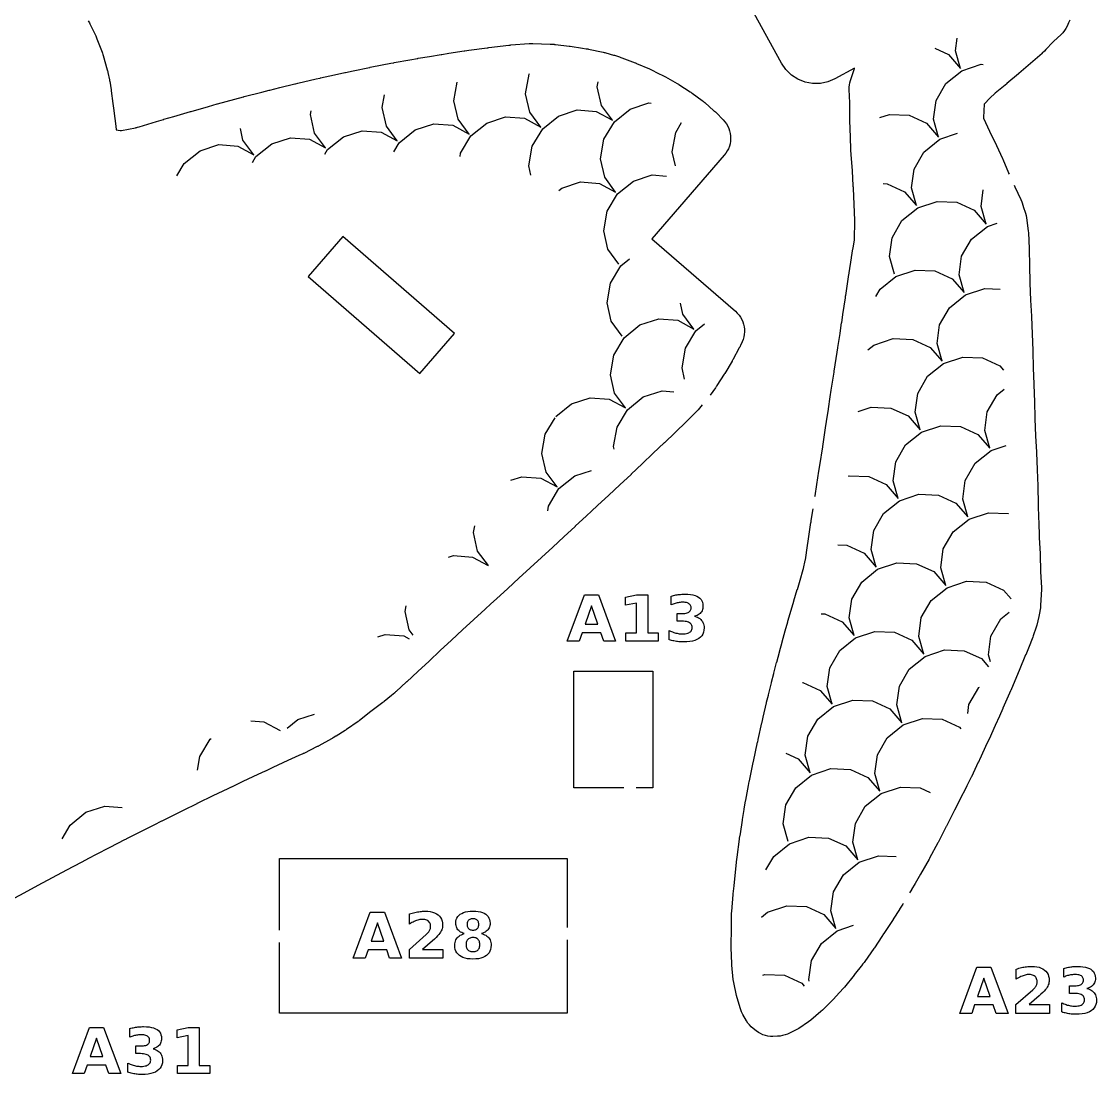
# Model space of a CAD drawing. Header units: millimetres. Extents: x 3 to 297, y 5 to 295.
# Drawn here: x 235.8 to 292.4, y 127.3 to 182.8 of the extents above; entities that cross this region are included whole.
import ezdxf

# ---------------------------------------------------------------- set-up
doc = ezdxf.new("R2010")
doc.units = ezdxf.units.MM
for name, color, linetype in [('CUT', 1, 'CONTINUOUS'), ('ENGRAVE', 5, 'CONTINUOUS'), ('SCORE', 7, 'CONTINUOUS')]:
    doc.layers.add(name, color=color, linetype=linetype)

msp = doc.modelspace()

# ---------------------------------------------------------------- linework, layer by layer
at = {"layer": 'CUT', "color": 1}
for points in [[(277.6193, 157.7717), (277.6261, 157.8153), (277.7174, 158.3996), (277.718, 158.403), (277.8302, 159.1092), (277.8771, 159.4032), (278.0305, 160.3925), (278.0325, 160.4063), (278.1764, 161.3863), (278.1769, 161.3894), (278.2259, 161.718), (278.3253, 162.3801), (278.3258, 162.383), (278.4232, 163.0223), (278.4235, 163.024), (278.4775, 163.3756), (278.4779, 163.3785), (278.6248, 164.3203), (278.6251, 164.3225), (278.6334, 164.3749), (278.7907, 165.3684), (278.792, 165.3766), (278.8258, 165.6105), (278.8281, 165.6257), (278.9437, 166.3645), (278.9447, 166.3716), (279.0242, 166.9217), (279.0246, 166.9243), (279.0881, 167.3576), (279.0884, 167.3596), (279.2179, 168.2341), (279.2184, 168.2374), (279.235, 168.3477), (279.2362, 168.3557), (279.3914, 169.3459), (279.3924, 169.3523), (279.4177, 169.5259), (279.4206, 169.5445), (279.5486, 170.3428), (279.55, 170.3519), (279.6185, 170.8239), (279.6217, 170.8449), (279.6944, 171.2954), (279.7021, 171.3817), (279.7176, 172.2274), (279.7166, 172.275), (279.7153, 172.297), (279.7138, 172.3265), (279.6831, 173.1475), (279.6439, 174.0172), (279.6421, 174.0443), (279.6372, 174.0991), (279.634, 174.1431), (279.5908, 174.9082), (279.5901, 174.9197), (279.5254, 175.7806), (279.5241, 175.7989), (279.5121, 175.9942), (279.5101, 176.039), (279.4921, 176.6909), (279.4619, 177.5769), (279.4615, 177.5858), (279.4533, 177.7555), (279.4518, 177.8302), (279.4565, 178.4771), (279.4559, 178.5075), (279.4265, 179.2027), (279.4267, 179.322), (279.4375, 179.4426), (279.4589, 179.5617), (279.4903, 179.6768), (279.6934, 180.3115), (279.6977, 180.323), (278.6732, 179.7623), (278.3023, 179.6043), (277.9041, 179.521), (277.4973, 179.517), (277.0975, 179.5924), (276.7201, 179.7443), (276.3796, 179.967), (276.0891, 180.2518), (275.8618, 180.5848), (273.4576, 184.9773)], [(239.348, 182.8151), (239.3771, 182.7641), (239.4051, 182.7124), (239.4319, 182.6602), (239.7416, 182.0228), (239.7646, 181.973), (239.7865, 181.9227), (239.8074, 181.872), (240.0786, 181.1735), (240.1007, 181.1121), (240.1213, 181.0501), (240.1405, 180.9876), (240.3497, 180.2393), (240.3615, 180.1937), (240.3726, 180.1479), (240.3829, 180.102), (240.4606, 179.7225), (240.4662, 179.6938), (240.4714, 179.6651), (240.4764, 179.6363), (240.5493, 179.1794), (240.5519, 179.163), (240.5543, 179.1467), (240.5566, 179.1302), (240.6461, 178.4643), (240.6466, 178.4605), (240.6932, 178.1061), (240.6942, 178.0988), (240.6951, 178.0916), (240.696, 178.0843), (240.7933, 177.2763), (240.817, 177.08), (241.0202, 177.0511), (241.0393, 177.0489), (241.0613, 177.0482), (241.0832, 177.0499), (241.1022, 177.0529), (241.8371, 177.1894), (241.8707, 177.1966), (241.9039, 177.2047), (241.937, 177.2138), (242.0302, 177.2422), (242.0334, 177.2431), (242.9372, 177.5161), (243.309, 177.6288), (243.3164, 177.631), (243.3237, 177.6331), (243.331, 177.6353), (243.85, 177.7861), (244.7277, 178.0435), (244.7352, 178.0456), (244.7426, 178.0477), (244.7495, 178.0497), (244.7644, 178.0539), (245.6802, 178.3143), (246.1336, 178.443), (246.1413, 178.4452), (246.1491, 178.4474), (246.1569, 178.4495), (246.6074, 178.5716), (247.5205, 178.8204), (247.5303, 178.823), (247.5402, 178.8256), (247.55, 178.8282), (248.4807, 179.0667), (248.8822, 179.1704), (248.8912, 179.1727), (248.9002, 179.175), (248.9092, 179.1772), (249.4293, 179.3039), (250.2268, 179.4998), (250.2364, 179.5021), (250.2459, 179.5044), (250.2555, 179.5067), (250.3825, 179.5359), (251.3498, 179.7597), (251.5516, 179.8073), (251.5623, 179.8097), (251.5729, 179.8122), (251.5836, 179.8145), (252.3232, 179.9761), (252.861, 180.0961), (252.8722, 180.0985), (252.8834, 180.1009), (252.8946, 180.1033), (253.3024, 180.187), (254.1539, 180.366), (254.1657, 180.3684), (254.1775, 180.3708), (254.1892, 180.3731), (254.287, 180.3918), (255.2813, 180.5862), (255.4307, 180.6158), (255.4421, 180.618), (255.4535, 180.6202), (255.4649, 180.6223), (256.2912, 180.7711), (256.6871, 180.8436), (256.6992, 180.8458), (256.7112, 180.8479), (256.7232, 180.8499), (257.3128, 180.9468), (257.925, 181.0501), (257.9377, 181.0522), (257.9505, 181.0542), (257.9631, 181.0561), (258.344, 181.1129), (259.1451, 181.236), (259.1585, 181.238), (259.1719, 181.2399), (259.1853, 181.2418), (259.3871, 181.2686), (260.3471, 181.4012), (260.3612, 181.4031), (260.3753, 181.4048), (260.3891, 181.4065), (260.4423, 181.4127), (261.5045, 181.5412), (261.5382, 181.5449), (261.5691, 181.5478), (261.6003, 181.5504), (262.5661, 181.6197), (262.6318, 181.6228), (262.6975, 181.6243), (262.7633, 181.6241), (263.6692, 181.5999), (263.7077, 181.5983), (263.7462, 181.5961), (263.7846, 181.5934), (263.8826, 181.5852), (263.9078, 181.5828), (263.933, 181.5802), (263.9582, 181.5773), (264.6667, 181.4902), (264.6861, 181.4877), (264.7054, 181.485), (264.7246, 181.4822), (265.3805, 181.3822), (265.5727, 181.3539), (265.6142, 181.3471), (265.6555, 181.3397), (265.6967, 181.3317), (266.4674, 181.1684), (266.5119, 181.1582), (266.5563, 181.1472), (266.6004, 181.1354), (267.0022, 181.0212), (267.0193, 181.0162), (267.0364, 181.011), (267.0535, 181.0058), (267.3253, 180.9206), (267.3638, 180.9079), (267.4021, 180.8946), (267.4402, 180.8807), (268.1436, 180.6124), (268.1695, 180.6022), (268.1954, 180.5917), (268.2211, 180.581), (268.904, 180.2874), (268.9394, 180.2715), (268.9745, 180.2552), (269.0094, 180.2383), (269.3446, 180.0705), (269.6491, 179.9194), (269.683, 179.902), (269.7167, 179.884), (269.7501, 179.8656), (270.3671, 179.5141), (270.3973, 179.4964), (270.4272, 179.4783), (270.4568, 179.4598), (271.0428, 179.0842), (271.0785, 179.0605), (271.1138, 179.0362), (271.1487, 179.0114), (271.6809, 178.62), (271.7249, 178.5862), (271.7681, 178.5516), (271.8106, 178.516), (272.2992, 178.09), (272.336, 178.0567), (272.3722, 178.0227), (272.4077, 177.9881), (272.7815, 177.6099), (272.8715, 177.5093), (272.9521, 177.3987), (273.0214, 177.2806), (273.0786, 177.1562), (273.1231, 177.0267), (273.1546, 176.8935), (273.1726, 176.7578), (273.1771, 176.621), (273.1679, 176.4844), (273.1452, 176.3494), (273.1091, 176.2173), (273.0602, 176.0894), (272.9987, 175.9671), (272.9254, 175.8515), (272.8421, 175.7452), (269.0268, 171.3464), (273.4332, 167.5245), (273.5298, 167.432), (273.618, 167.329), (273.6956, 167.2178), (273.762, 167.0996), (273.8163, 166.9753), (273.8582, 166.8463), (273.8871, 166.7139), (273.9028, 166.5792), (273.9053, 166.4436), (273.8943, 166.3084), (273.8701, 166.175), (273.8328, 166.0446), (273.7836, 165.9203), (273.6951, 165.7252), (273.6746, 165.6822), (273.6533, 165.6395), (273.6313, 165.5971), (273.2938, 164.9756), (273.2793, 164.9496), (273.2645, 164.9237), (273.2494, 164.898), (272.8645, 164.2591), (272.8562, 164.2454), (272.8478, 164.2318), (272.8393, 164.2183), (272.4546, 163.6128), (272.4285, 163.5732), (272.4017, 163.5342), (272.3742, 163.4956), (272.0914, 163.1132)], [(291.0324, 182.8576), (290.9775, 182.7144), (290.8999, 182.542), (290.8375, 182.42), (290.762, 182.3034), (290.6752, 182.1949), (290.5792, 182.0972), (290.1868, 181.736), (290.1534, 181.7029), (289.7838, 181.3061), (289.707, 181.2301), (289.5916, 181.1246), (289.5749, 181.1097), (288.9742, 180.5793), (288.961, 180.5677), (288.3533, 180.0452), (288.3401, 180.034), (287.7254, 179.5191), (287.7162, 179.5115), (287.1117, 179.0143), (287.0772, 178.9836), (286.8644, 178.7799), (286.85, 178.7656), (286.5324, 178.4408), (286.5277, 178.4355), (286.527, 178.4285), (286.4927, 177.7305), (286.4927, 177.7162), (286.4979, 177.703), (286.8083, 177.0122), (286.818, 176.9917), (287.1575, 176.3053), (287.1776, 176.2628), (287.4917, 175.5676), (287.5063, 175.534), (287.8052, 174.8208), (287.8152, 174.7984), (287.8373, 174.7511)], [(288.1123, 174.1622), (288.1473, 174.0872), (288.1499, 174.0816), (288.4572, 173.4154), (288.5086, 173.2871), (288.5826, 173.0701), (288.5903, 173.0468), (288.7055, 172.6878), (288.7383, 172.5667), (288.7597, 172.4431), (288.8462, 171.7582), (288.8553, 171.6515), (288.8927, 170.8282), (288.8938, 170.7942), (288.9113, 169.9129), (288.9116, 169.9043), (288.9398, 169.0744), (288.9403, 169.0563), (288.9411, 169.0191), (288.9414, 169.0072), (288.977, 168.117), (289.0172, 167.2651), (289.0177, 167.2526), (289.0184, 167.2342), (289.0186, 167.2297), (289.0492, 166.3418), (289.0496, 166.3328), (289.0922, 165.4647), (289.0934, 165.4329), (289.1157, 164.5528), (289.1159, 164.5449), (289.1484, 163.6939), (289.1489, 163.678), (289.1496, 163.6535), (289.1755, 162.7543), (289.2034, 161.9243), (289.2037, 161.9139), (289.205, 161.8656), (289.2052, 161.8581), (289.239, 160.9739), (289.2394, 160.9652), (289.2841, 160.1142), (289.2848, 160.0982), (289.2852, 160.0888), (289.2857, 160.0755), (289.3127, 159.1886), (289.3129, 159.1816), (289.3487, 158.3287), (289.3492, 158.3141), (289.3497, 158.2981), (289.35, 158.2874), (289.3705, 157.3952), (289.3707, 157.3891), (289.3976, 156.572), (289.398, 156.5585), (289.3993, 156.5011), (289.3996, 156.4914), (289.4343, 155.6006), (289.471, 154.7705), (289.4713, 154.7614), (289.4731, 154.7149), (289.4732, 154.7111), (289.5039, 153.8215), (289.5042, 153.8149), (289.5415, 152.9905), (289.5414, 152.8685), (289.5041, 152.0569), (289.4887, 151.9075), (289.4318, 151.5512), (289.4116, 151.4498), (289.304, 151.0019), (289.2702, 150.8849), (289.1178, 150.4353), (289.0905, 150.3619), (288.8576, 149.788), (288.7172, 149.4424), (288.7146, 149.4361), (288.3747, 148.6115), (288.3263, 148.4943), (288.3214, 148.4824), (287.932, 147.5638), (287.9183, 147.5325), (287.8689, 147.4236), (287.8659, 147.4171), (287.5206, 146.6328), (287.5145, 146.6192), (287.3298, 146.212), (287.1067, 145.7143), (287.1046, 145.7096), (286.7848, 145.0033), (286.694, 144.8032), (286.691, 144.7967), (286.282, 143.9082), (286.2685, 143.8797), (286.2221, 143.7848), (286.219, 143.7784), (285.8563, 143.0148), (285.8445, 142.9904), (285.6208, 142.5432), (285.6177, 142.537), (285.4237, 142.1378), (285.4117, 142.1138), (284.9885, 141.2857), (284.9794, 141.2675), (284.9734, 141.2556), (284.5381, 140.4082), (284.5329, 140.3981), (284.3303, 140.0118), (284.3272, 140.0058), (284.0985, 139.5579), (284.0862, 139.5343), (283.6551, 138.7298), (283.6498, 138.7199), (283.6274, 138.6792), (283.1729, 137.8875), (282.8906, 137.3965), (282.8891, 137.394), (282.7093, 137.0828), (282.7008, 137.0684), (282.6043, 136.9061)], [(271.6831, 162.6078), (271.4589, 162.346), (271.4272, 162.3103), (271.3949, 162.2752), (271.362, 162.2407), (270.8617, 161.7344), (270.8514, 161.7242), (270.8411, 161.7139), (270.8306, 161.7037), (270.2688, 161.1595), (270.2611, 161.1521), (269.6868, 160.6047), (269.6839, 160.6019), (269.1032, 160.0517), (269.1021, 160.0507), (268.5163, 159.4969), (267.9365, 158.9457), (267.9309, 158.9404), (267.3502, 158.3947), (267.3462, 158.3909), (266.7615, 157.8459), (266.7583, 157.843), (266.1706, 157.2987), (265.851, 157.0025), (265.5778, 156.7498), (264.9912, 156.2043), (264.9884, 156.2017), (264.4, 155.6577), (264.3968, 155.6547), (263.8069, 155.1129), (263.8054, 155.1115), (263.2113, 154.5675), (262.6199, 154.024), (262.0232, 153.4752), (261.4381, 152.932), (261.4359, 152.9299), (260.8469, 152.3855), (260.8442, 152.383), (260.554, 152.1163), (260.5524, 152.1149), (260.2529, 151.8404), (259.6592, 151.2972), (259.0601, 150.7488), (258.4722, 150.2047), (257.886, 149.6591), (257.8849, 149.6581), (257.2963, 149.1114), (256.7065, 148.5638), (256.117, 148.0162), (256.111, 148.0107), (255.5566, 147.502), (255.5334, 147.4812), (255.51, 147.4608), (255.4863, 147.4405), (255.3136, 147.2963), (255.3089, 147.2923), (254.928, 146.9773), (254.9061, 146.9595), (254.884, 146.942), (254.8617, 146.9247), (254.2366, 146.4506), (253.6317, 145.9858), (253.6065, 145.967), (253.5811, 145.9484), (253.5555, 145.9301), (252.952, 145.5101), (252.9264, 145.4928), (252.9008, 145.4758), (252.8747, 145.4589), (252.3971, 145.1583), (252.3862, 145.1515), (252.2405, 145.0618), (252.2141, 145.0459), (252.1876, 145.0304), (252.1609, 145.0152), (251.4943, 144.6457), (251.4668, 144.6309), (251.4391, 144.6164), (251.4112, 144.6022), (250.6986, 144.2496), (250.6816, 144.2414), (250.6647, 144.2333), (250.6475, 144.2253), (250.4426, 144.131), (250.4353, 144.1277), (249.8626, 143.8684), (249.0661, 143.5007), (248.6795, 143.3188), (248.672, 143.3153), (248.2741, 143.1311), (247.4815, 142.7585), (246.8888, 142.4748), (246.8813, 142.4713), (246.6939, 142.383), (245.9097, 142.0074), (245.1236, 141.6259), (245.0715, 141.6001), (245.0675, 141.5981), (244.3503, 141.246), (243.5661, 140.858), (243.2152, 140.6805), (243.2089, 140.6773), (242.7993, 140.4728), (242.0211, 140.0807), (241.3256, 139.7225), (241.3177, 139.7184), (241.2606, 139.6895), (240.4888, 139.2946), (239.73, 138.899), (239.4034, 138.7269), (239.3954, 138.7228), (238.9658, 138.5001), (238.2042, 138.0992), (237.4468, 137.6926), (237.4418, 137.6899), (236.693, 137.2922), (235.948, 136.8885), (235.461, 136.623)], [(282.272, 136.3474), (282.2435, 136.2996), (282.2137, 136.2517), (282.0723, 136.0353), (282.069, 136.0301), (281.7407, 135.5165), (281.7302, 135.5004), (281.2401, 134.7572), (281.2334, 134.7472), (281.1393, 134.6072), (280.748, 134.0136), (280.7257, 133.9809), (280.2408, 133.2906), (280.2037, 133.2403), (280.1297, 133.1447), (280.1253, 133.1391), (279.6909, 132.5846), (279.6784, 132.5689), (279.1665, 131.9353), (279.1097, 131.8695), (278.7367, 131.4646), (278.5872, 131.3002), (278.5424, 131.2533), (278.0093, 130.7212), (277.9323, 130.6501), (277.4028, 130.1986), (277.2818, 130.1068), (276.7666, 129.76), (276.6671, 129.699), (276.5627, 129.6469), (276.1654, 129.4693), (276.0413, 129.421), (275.9113, 129.3846), (275.7784, 129.3611), (275.6457, 129.3509), (275.4078, 129.3444), (275.274, 129.3473), (275.1394, 129.3636), (275.007, 129.3931), (274.8782, 129.4354), (274.7542, 129.4903), (274.6362, 129.5571), (274.5268, 129.6341), (274.3573, 129.7666), (274.259, 129.8512), (274.168, 129.9462), (274.0865, 130.0494), (274.0162, 130.1584), (273.8149, 130.5058), (273.7444, 130.6457), (273.6905, 130.7927), (273.5129, 131.3792), (273.4837, 131.4939), (273.3413, 132.1772), (273.3178, 132.339), (273.3171, 132.3481), (273.2479, 133.0999), (273.2431, 133.1748), (273.2134, 134.0089), (273.2126, 134.062), (273.2132, 134.2071), (273.2146, 134.9411), (273.2148, 134.9598), (273.2288, 135.8343), (273.2331, 135.922), (273.3058, 136.811), (273.3099, 136.8523), (273.3579, 137.2771), (273.3588, 137.2856), (273.4089, 137.7911), (273.4108, 137.8094), (273.5088, 138.6761), (273.5179, 138.7596), (273.5212, 138.7867), (273.6445, 139.7344), (273.6512, 139.7797), (273.6888, 140.0079), (273.6905, 140.0184), (273.7956, 140.7322), (273.8023, 140.7735), (273.8962, 141.2966), (273.898, 141.307), (273.9679, 141.7401), (273.9751, 141.7803), (274.1235, 142.5489), (274.1254, 142.5591), (274.1604, 142.759), (274.1679, 142.798), (274.3682, 143.7693), (274.3702, 143.7794), (274.3718, 143.7883), (274.3795, 143.8258), (274.6002, 144.8363), (274.6039, 144.8526), (274.6291, 144.9615), (274.6312, 144.9709), (274.8229, 145.8621), (274.831, 145.8972), (274.8921, 146.1485), (274.8943, 146.1577), (275.0645, 146.9076), (275.0728, 146.9417), (275.1674, 147.313), (275.1696, 147.322), (275.3224, 147.9619), (275.3307, 147.995), (275.4537, 148.4574), (275.456, 148.4662), (275.5957, 149.0247), (275.6041, 149.0567), (275.7499, 149.5837), (275.7522, 149.5922), (275.8838, 150.0956), (275.8922, 150.1265), (276.0551, 150.6937), (276.0574, 150.7018), (276.1859, 151.1741), (276.1944, 151.2039), (276.3683, 151.7889), (276.3706, 151.7966), (276.5019, 152.2606), (276.51, 152.2882), (276.6887, 152.8714), (276.6908, 152.8784), (276.8335, 153.3646), (276.8343, 153.3674), (277.002, 153.9344), (277.0128, 153.9761), (277.107, 154.4027), (277.1147, 154.4444), (277.2276, 155.2018), (277.2297, 155.2152), (277.2612, 155.4125), (277.2621, 155.4186), (277.4093, 156.4059), (277.4101, 156.4107), (277.4259, 156.5144), (277.52, 157.1293)], [(267.55, 142.425), (264.925, 142.425), (264.925, 148.575), (269.075, 148.575), (269.075, 142.425), (268.2, 142.425)], [(249.425, 134.9373), (249.425, 138.7123), (264.575, 138.7123), (264.575, 135.0873)], [(264.575, 134.4373), (264.575, 130.5623), (249.425, 130.5623), (249.425, 134.2873)]]:
    msp.add_lwpolyline(points, dxfattribs=at)
msp.add_lwpolyline([(258.6346, 166.3549), (252.7498, 171.4591), (250.9217, 169.3515), (256.8065, 164.2473), (258.6346, 166.3549)], close=True, dxfattribs=at)
at = {"layer": 'ENGRAVE', "color": 5}
for points in [[(264.5748, 150.1596), (265.4749, 152.5896), (266.2219, 152.5896), (267.122, 150.1596), (266.4921, 150.1596), (266.3391, 150.6023), (265.3593, 150.6023), (265.2047, 150.1596), (264.5748, 150.1596)], [(268.2156, 152.1632), (267.6476, 152.046), (267.6476, 152.4724), (268.2124, 152.5896), (268.8081, 152.5896), (268.8081, 150.5925), (269.3615, 150.5925), (269.3615, 150.1596), (267.6622, 150.1596), (267.6622, 150.5925), (268.2156, 150.5925), (268.2156, 152.1632)], [(271.3557, 151.4461), (271.4277, 151.4171), (271.4933, 151.383), (271.5523, 151.3436), (271.6047, 151.299), (271.6505, 151.2493), (271.6896, 151.1946), (271.7215, 151.1351), (271.7464, 151.0709), (271.7641, 151.0019), (271.7748, 150.9282), (271.7783, 150.8497), (271.7706, 150.7341), (271.7476, 150.6281), (271.7091, 150.5317), (271.6553, 150.445), (271.5862, 150.3679), (271.5016, 150.3004), (271.4023, 150.243), (271.2889, 150.196), (271.1615, 150.1594), (271.0198, 150.1333), (270.8641, 150.1176), (270.6943, 150.1124), (270.6319, 150.1132), (270.5695, 150.1158), (270.507, 150.1199), (270.4444, 150.1258), (270.3818, 150.1333), (270.3192, 150.1425), (270.2566, 150.1534), (270.1943, 150.1659), (270.1322, 150.1802), (270.0703, 150.196), (270.0087, 150.2136), (269.9473, 150.2328), (269.9473, 150.7162), (270.0058, 150.6881), (270.0642, 150.6624), (270.1224, 150.6391), (270.1805, 150.6182), (270.2385, 150.5997), (270.2964, 150.5836), (270.354, 150.5699), (270.4113, 150.5587), (270.4683, 150.55), (270.525, 150.5438), (270.5813, 150.5401), (270.6374, 150.5388), (270.7171, 150.5412), (270.7904, 150.5484), (270.8573, 150.5604), (270.9177, 150.5772), (270.9716, 150.5987), (271.019, 150.6251), (271.0596, 150.6559), (271.0927, 150.6909), (271.1185, 150.7301), (271.1369, 150.7734), (271.148, 150.8209), (271.1517, 150.8725), (271.1479, 150.9256), (271.1366, 150.9742), (271.1177, 151.0184), (271.0913, 151.058), (271.0573, 151.0932), (271.0158, 151.124), (270.9669, 151.1501), (270.9108, 151.1714), (270.8475, 151.188), (270.7771, 151.1999), (270.6994, 151.207), (270.6146, 151.2094), (270.3639, 151.2094), (270.3639, 151.6131), (270.6276, 151.6131), (270.7029, 151.6151), (270.7715, 151.6213), (270.8335, 151.6316), (270.8887, 151.646), (270.9373, 151.6645), (270.9792, 151.6871), (271.0145, 151.7139), (271.0434, 151.7451), (271.0658, 151.7805), (271.0819, 151.8202), (271.0915, 151.8642), (271.0947, 151.9125), (271.0916, 151.9574), (271.0822, 151.9988), (271.0666, 152.0366), (271.0448, 152.071), (271.0167, 152.1017), (270.9824, 152.129), (270.9424, 152.1524), (270.8972, 152.1715), (270.8469, 152.1864), (270.7914, 152.197), (270.7308, 152.2034), (270.665, 152.2055), (270.6145, 152.2046), (270.5638, 152.2017), (270.5129, 152.197), (270.4618, 152.1903), (270.4105, 152.1818), (270.359, 152.1713), (270.3075, 152.159), (270.2561, 152.1449), (270.2048, 152.129), (270.1536, 152.1113), (270.1025, 152.0918), (270.0514, 152.0704), (270.0514, 152.5294), (270.1132, 152.546), (270.1748, 152.5612), (270.2362, 152.575), (270.2974, 152.5873), (270.3584, 152.5981), (270.4193, 152.6075), (270.4798, 152.6155), (270.5401, 152.622), (270.5999, 152.6271), (270.6594, 152.6307), (270.7186, 152.6328), (270.7773, 152.6336), (270.9286, 152.6292), (271.0666, 152.6163), (271.1914, 152.5947), (271.3029, 152.5645), (271.4011, 152.5256), (271.4862, 152.4781), (271.558, 152.422), (271.6168, 152.3571), (271.6625, 152.2834), (271.6952, 152.2011), (271.7148, 152.11), (271.7213, 152.0102), (271.7182, 151.9413), (271.7089, 151.8766), (271.6933, 151.8163), (271.6714, 151.7603), (271.6434, 151.7085), (271.609, 151.6611), (271.5686, 151.618), (271.5222, 151.5794), (271.4699, 151.5453), (271.4116, 151.5157), (271.3473, 151.4905), (271.277, 151.4698), (271.3557, 151.4461)], [(265.5156, 151.0532), (266.1812, 151.0532), (265.8492, 152.02), (265.5156, 151.0532)], [(253.2987, 133.4623), (254.1988, 135.8924), (254.9459, 135.8924), (255.8459, 133.4623), (255.216, 133.4623), (255.0631, 133.9051), (254.0832, 133.9051), (253.9286, 133.4623), (253.2987, 133.4623)], [(258.0252, 133.4623), (256.2592, 133.4623), (256.2592, 133.923), (257.1463, 134.7058), (257.1841, 134.7415), (257.2186, 134.7769), (257.2496, 134.812), (257.2772, 134.8469), (257.3013, 134.8815), (257.322, 134.9158), (257.3394, 134.9502), (257.3537, 134.9851), (257.3648, 135.0204), (257.3727, 135.0561), (257.3774, 135.0923), (257.379, 135.129), (257.3758, 135.1841), (257.3663, 135.2355), (257.3503, 135.2832), (257.328, 135.3272), (257.2993, 135.3675), (257.2643, 135.4041), (257.2239, 135.4359), (257.1794, 135.4619), (257.1306, 135.4822), (257.0776, 135.4967), (257.0205, 135.5053), (256.9591, 135.5082), (256.9095, 135.5065), (256.8584, 135.5013), (256.8057, 135.4926), (256.7515, 135.4804), (256.6957, 135.4647), (256.6384, 135.4456), (256.5797, 135.423), (256.5196, 135.397), (256.4582, 135.3677), (256.3954, 135.3349), (256.3312, 135.2988), (256.2657, 135.2592), (256.2657, 135.7931), (256.3361, 135.8155), (256.4062, 135.836), (256.4761, 135.8547), (256.5457, 135.8716), (256.615, 135.8865), (256.684, 135.8997), (256.7527, 135.9109), (256.8209, 135.92), (256.8887, 135.9271), (256.956, 135.9322), (257.0229, 135.9353), (257.0893, 135.9363), (257.2293, 135.931), (257.3585, 135.915), (257.4769, 135.8883), (257.5844, 135.8509), (257.6812, 135.8029), (257.7672, 135.7442), (257.841, 135.676), (257.9015, 135.5994), (257.9485, 135.5143), (257.982, 135.4209), (258.0022, 135.319), (258.0089, 135.2088), (258.006, 135.1433), (257.9975, 135.0794), (257.9833, 135.0169), (257.9633, 134.9559), (257.9377, 134.8965), (257.9063, 134.8385), (257.8659, 134.778), (257.8129, 134.7111), (257.7472, 134.6377), (257.6691, 134.5578), (257.5783, 134.4715), (257.475, 134.3787), (256.9558, 133.923), (258.0252, 133.923), (258.0252, 133.4623)], [(258.9572, 134.8409), (258.9047, 134.8771), (258.8581, 134.9172), (258.8177, 134.9614), (258.7834, 135.0094), (258.7553, 135.0612), (258.7334, 135.1168), (258.7178, 135.1762), (258.7085, 135.2394), (258.7054, 135.3064), (258.7117, 135.4049), (258.7309, 135.4952), (258.7627, 135.5774), (258.8074, 135.6515), (258.8647, 135.7174), (258.9349, 135.7752), (259.0173, 135.8244), (259.1117, 135.8647), (259.2181, 135.896), (259.3363, 135.9184), (259.4665, 135.9318), (259.6087, 135.9363), (259.7498, 135.9318), (259.8792, 135.9185), (259.9969, 135.8962), (260.1028, 135.865), (260.1969, 135.825), (260.2793, 135.776), (260.3494, 135.7184), (260.4068, 135.6526), (260.4514, 135.5784), (260.4833, 135.496), (260.5024, 135.4054), (260.5088, 135.3064), (260.5056, 135.2394), (260.4962, 135.1762), (260.4805, 135.1168), (260.4585, 135.0612), (260.4302, 135.0094), (260.3956, 134.9614), (260.3549, 134.9172), (260.3082, 134.8771), (260.2555, 134.8409), (260.1967, 134.8087), (260.1319, 134.7805), (260.0612, 134.7563), (260.1403, 134.7311), (260.2126, 134.7012), (260.2782, 134.6666), (260.3371, 134.6272), (260.3893, 134.583), (260.4347, 134.5341), (260.4732, 134.4806), (260.5048, 134.4226), (260.5293, 134.3602), (260.5468, 134.2932), (260.5573, 134.2218), (260.5608, 134.1459), (260.5542, 134.0304), (260.5342, 133.9247), (260.5008, 133.8288), (260.4541, 133.7427), (260.3941, 133.6664), (260.3208, 133.5999), (260.2343, 133.5434), (260.135, 133.4972), (260.0227, 133.4613), (259.8976, 133.4357), (259.7596, 133.4203), (259.6087, 133.4151), (259.4573, 133.4203), (259.3187, 133.4357), (259.193, 133.4613), (259.0803, 133.4972), (258.9804, 133.5434), (258.8934, 133.5999), (258.8195, 133.6664), (258.7591, 133.7427), (258.7121, 133.8288), (258.6785, 133.9247), (258.6584, 134.0304), (258.6517, 134.1459), (258.6552, 134.2218), (258.6657, 134.2932), (258.6832, 134.3602), (258.7077, 134.4226), (258.7393, 134.4806), (258.7778, 134.5341), (258.8232, 134.583), (258.8754, 134.6272), (258.9343, 134.6666), (258.9999, 134.7012), (259.0722, 134.7311), (259.1513, 134.7563), (259.0806, 134.7805), (259.0159, 134.8087), (258.9572, 134.8409)], [(254.2395, 134.3559), (254.9052, 134.3559), (254.5731, 135.3227), (254.2395, 134.3559)], [(259.3068, 135.1538), (259.318, 135.1148), (259.3336, 135.0795), (259.3538, 135.0479), (259.3784, 135.02), (259.4072, 134.9961), (259.4398, 134.9766), (259.4762, 134.9614), (259.5166, 134.9505), (259.5607, 134.944), (259.6087, 134.9418), (259.6557, 134.944), (259.6989, 134.9505), (259.7385, 134.9614), (259.7743, 134.9766), (259.8065, 134.9961), (259.8349, 135.02), (259.8593, 135.0479), (259.8792, 135.0795), (259.8947, 135.1148), (259.9058, 135.1538), (259.9125, 135.1965), (259.9147, 135.2429), (259.9125, 135.2894), (259.9058, 135.332), (259.8947, 135.3709), (259.8792, 135.4061), (259.8593, 135.4375), (259.8349, 135.4651), (259.8065, 135.4887), (259.7743, 135.5081), (259.7385, 135.5231), (259.6989, 135.5338), (259.6557, 135.5403), (259.6087, 135.5424), (259.5607, 135.5403), (259.5166, 135.5337), (259.4762, 135.5229), (259.4398, 135.5077), (259.4072, 135.4882), (259.3784, 135.4643), (259.3538, 135.4364), (259.3336, 135.405), (259.318, 135.3699), (259.3068, 135.3312), (259.3001, 135.2889), (259.2978, 135.2429), (259.3001, 135.1965), (259.3068, 135.1538)], [(259.4533, 134.5256), (259.4105, 134.5069), (259.3722, 134.4829), (259.3385, 134.4536), (259.3097, 134.4192), (259.2861, 134.3803), (259.2677, 134.3368), (259.2546, 134.2886), (259.2467, 134.2359), (259.2441, 134.1785), (259.2467, 134.1211), (259.2546, 134.0684), (259.2677, 134.0204), (259.2861, 133.977), (259.3097, 133.9383), (259.3385, 133.9042), (259.3722, 133.8751), (259.4105, 133.8513), (259.4533, 133.8328), (259.5005, 133.8196), (259.5524, 133.8117), (259.6087, 133.809), (259.6645, 133.8117), (259.7158, 133.8196), (259.7625, 133.8328), (259.8047, 133.8513), (259.8424, 133.8751), (259.8756, 133.9042), (259.904, 133.9383), (259.9272, 133.977), (259.9452, 134.0204), (259.9581, 134.0684), (259.9658, 134.1211), (259.9684, 134.1785), (259.9658, 134.2363), (259.9581, 134.2894), (259.9452, 134.3378), (259.9272, 134.3814), (259.904, 134.4203), (259.8756, 134.4544), (259.8424, 134.4835), (259.8047, 134.5073), (259.7625, 134.5258), (259.7158, 134.539), (259.6645, 134.5469), (259.6087, 134.5496), (259.5524, 134.5469), (259.5005, 134.5389), (259.4533, 134.5256)], [(285.2415, 130.5574), (286.1416, 132.9874), (286.8887, 132.9874), (287.7887, 130.5574), (287.1588, 130.5574), (287.0058, 131.0001), (286.026, 131.0001), (285.8714, 130.5574), (285.2415, 130.5574)], [(289.968, 130.5574), (288.202, 130.5574), (288.202, 131.018), (289.0891, 131.8009), (289.1269, 131.8366), (289.1614, 131.872), (289.1924, 131.9071), (289.22, 131.9419), (289.2441, 131.9765), (289.2648, 132.0108), (289.2822, 132.0453), (289.2965, 132.0801), (289.3076, 132.1154), (289.3155, 132.1512), (289.3202, 132.1874), (289.3218, 132.2241), (289.3186, 132.2792), (289.309, 132.3306), (289.2931, 132.3783), (289.2708, 132.4223), (289.2421, 132.4626), (289.2071, 132.4991), (289.1667, 132.531), (289.1221, 132.557), (289.0734, 132.5773), (289.0204, 132.5917), (288.9633, 132.6004), (288.9019, 132.6033), (288.8523, 132.6016), (288.8011, 132.5963), (288.7485, 132.5876), (288.6943, 132.5754), (288.6385, 132.5598), (288.5812, 132.5406), (288.5225, 132.5181), (288.4624, 132.4921), (288.401, 132.4627), (288.3382, 132.43), (288.274, 132.3938), (288.2085, 132.3543), (288.2085, 132.8881), (288.2789, 132.9105), (288.349, 132.9311), (288.4189, 132.9498), (288.4885, 132.9666), (288.5578, 132.9816), (288.6268, 132.9947), (288.6955, 133.0059), (288.7637, 133.0151), (288.8315, 133.0222), (288.8988, 133.0273), (288.9657, 133.0303), (289.0321, 133.0314), (289.1721, 133.026), (289.3013, 133.01), (289.4197, 132.9833), (289.5272, 132.946), (289.624, 132.898), (289.71, 132.8393), (289.7838, 132.7711), (289.8443, 132.6944), (289.8913, 132.6094), (289.9248, 132.5159), (289.945, 132.4141), (289.9517, 132.3038), (289.9488, 132.2384), (289.9403, 132.1744), (289.926, 132.112), (289.9061, 132.051), (289.8805, 131.9915), (289.8491, 131.9335), (289.8087, 131.8731), (289.7556, 131.8061), (289.69, 131.7327), (289.6119, 131.6529), (289.5211, 131.5665), (289.4178, 131.4737), (288.8986, 131.018), (289.968, 131.018), (289.968, 130.5574)], [(292.0224, 131.8439), (292.0945, 131.8149), (292.16, 131.7807), (292.219, 131.7414), (292.2714, 131.6968), (292.3173, 131.6471), (292.3563, 131.5924), (292.3883, 131.5329), (292.4131, 131.4687), (292.4308, 131.3997), (292.4415, 131.326), (292.445, 131.2475), (292.4374, 131.1319), (292.4143, 131.0259), (292.3759, 130.9295), (292.3221, 130.8428), (292.2529, 130.7657), (292.1683, 130.6982), (292.0691, 130.6407), (291.9557, 130.5937), (291.8282, 130.5572), (291.6866, 130.5311), (291.5309, 130.5154), (291.3611, 130.5102), (291.2986, 130.511), (291.2362, 130.5135), (291.1737, 130.5177), (291.1111, 130.5236), (291.0485, 130.5311), (290.9859, 130.5403), (290.9233, 130.5512), (290.861, 130.5637), (290.7989, 130.5779), (290.7371, 130.5938), (290.6754, 130.6114), (290.614, 130.6306), (290.614, 131.114), (290.6725, 131.0859), (290.7309, 131.0602), (290.7892, 131.0369), (290.8473, 131.016), (290.9053, 130.9975), (290.9631, 130.9814), (291.0207, 130.9677), (291.078, 130.9565), (291.135, 130.9478), (291.1917, 130.9416), (291.2481, 130.9379), (291.3041, 130.9366), (291.3839, 130.939), (291.4572, 130.9462), (291.524, 130.9582), (291.5844, 130.975), (291.6383, 130.9965), (291.6858, 131.0229), (291.7263, 131.0537), (291.7595, 131.0887), (291.7853, 131.1279), (291.8037, 131.1712), (291.8147, 131.2187), (291.8184, 131.2703), (291.8146, 131.3234), (291.8033, 131.372), (291.7844, 131.4162), (291.758, 131.4558), (291.724, 131.491), (291.6825, 131.5218), (291.6336, 131.5479), (291.5775, 131.5692), (291.5143, 131.5858), (291.4438, 131.5977), (291.3661, 131.6048), (291.2813, 131.6072), (291.0307, 131.6072), (291.0307, 132.0108), (291.2943, 132.0108), (291.3696, 132.0129), (291.4383, 132.0191), (291.5002, 132.0294), (291.5555, 132.0438), (291.604, 132.0623), (291.6459, 132.0849), (291.6812, 132.1117), (291.7101, 132.1429), (291.7326, 132.1783), (291.7486, 132.218), (291.7582, 132.262), (291.7614, 132.3103), (291.7583, 132.3552), (291.749, 132.3966), (291.7334, 132.4344), (291.7115, 132.4687), (291.6835, 132.4995), (291.6491, 132.5268), (291.6091, 132.5502), (291.564, 132.5693), (291.5136, 132.5842), (291.4582, 132.5948), (291.3975, 132.6012), (291.3318, 132.6033), (291.2812, 132.6023), (291.2305, 132.5995), (291.1796, 132.5948), (291.1285, 132.5881), (291.0772, 132.5796), (291.0258, 132.5691), (290.9743, 132.5568), (290.9229, 132.5427), (290.8716, 132.5268), (290.8203, 132.5091), (290.7692, 132.4895), (290.7182, 132.4682), (290.7182, 132.9272), (290.7799, 132.9438), (290.8415, 132.959), (290.9029, 132.9728), (290.9641, 132.9851), (291.0251, 132.9959), (291.086, 133.0053), (291.1466, 133.0133), (291.2068, 133.0198), (291.2667, 133.0248), (291.3262, 133.0285), (291.3853, 133.0306), (291.4441, 133.0314), (291.5953, 133.027), (291.7333, 133.0141), (291.8581, 132.9925), (291.9696, 132.9623), (292.0679, 132.9234), (292.1529, 132.8759), (292.2247, 132.8197), (292.2835, 132.7548), (292.3293, 132.6812), (292.3619, 132.5989), (292.3815, 132.5078), (292.3881, 132.408), (292.385, 132.3391), (292.3756, 132.2744), (292.36, 132.2141), (292.3382, 132.1581), (292.3101, 132.1063), (292.2758, 132.0589), (292.2354, 132.0158), (292.189, 131.9772), (292.1366, 131.9431), (292.0783, 131.9135), (292.014, 131.8883), (291.9437, 131.8676), (292.0224, 131.8439)], [(286.1823, 131.451), (286.848, 131.451), (286.5159, 132.4178), (286.1823, 131.451)], [(238.5099, 127.3854), (239.41, 129.8155), (240.157, 129.8155), (241.0571, 127.3854), (240.4272, 127.3854), (240.2742, 127.8281), (239.2944, 127.8281), (239.1398, 127.3854), (238.5099, 127.3854)], [(242.8381, 128.6719), (242.9102, 128.6429), (242.9757, 128.6088), (243.0347, 128.5694), (243.0871, 128.5249), (243.133, 128.4751), (243.172, 128.4204), (243.204, 128.3609), (243.2288, 128.2967), (243.2466, 128.2277), (243.2572, 128.154), (243.2608, 128.0755), (243.2531, 127.9599), (243.23, 127.8539), (243.1916, 127.7576), (243.1378, 127.6708), (243.0686, 127.5937), (242.9841, 127.5262), (242.8848, 127.4688), (242.7714, 127.4218), (242.6439, 127.3852), (242.5023, 127.3591), (242.3466, 127.3435), (242.1768, 127.3382), (242.1144, 127.3391), (242.0519, 127.3416), (241.9894, 127.3458), (241.9268, 127.3516), (241.8643, 127.3591), (241.8016, 127.3684), (241.7391, 127.3792), (241.6767, 127.3918), (241.6146, 127.406), (241.5528, 127.4219), (241.4911, 127.4394), (241.4297, 127.4587), (241.4297, 127.9421), (241.4882, 127.914), (241.5466, 127.8883), (241.6049, 127.865), (241.663, 127.8441), (241.721, 127.8255), (241.7788, 127.8094), (241.8364, 127.7958), (241.8938, 127.7846), (241.9507, 127.7759), (242.0074, 127.7696), (242.0638, 127.7659), (242.1198, 127.7647), (242.1996, 127.7671), (242.2729, 127.7743), (242.3397, 127.7862), (242.4001, 127.803), (242.454, 127.8246), (242.5015, 127.8509), (242.542, 127.8818), (242.5752, 127.9168), (242.601, 127.9559), (242.6194, 127.9992), (242.6304, 128.0467), (242.6341, 128.0983), (242.6304, 128.1514), (242.619, 128.2001), (242.6002, 128.2442), (242.5737, 128.2839), (242.5398, 128.3191), (242.4982, 128.3498), (242.4493, 128.3759), (242.3932, 128.3973), (242.33, 128.4139), (242.2595, 128.4258), (242.1819, 128.4329), (242.097, 128.4352), (241.8464, 128.4352), (241.8464, 128.8389), (242.11, 128.8389), (242.1854, 128.8409), (242.254, 128.8471), (242.3159, 128.8574), (242.3712, 128.8718), (242.4197, 128.8903), (242.4616, 128.9129), (242.4969, 128.9398), (242.5258, 128.9709), (242.5483, 129.0063), (242.5643, 129.046), (242.574, 129.0901), (242.5772, 129.1384), (242.574, 129.1833), (242.5647, 129.2246), (242.5491, 129.2625), (242.5273, 129.2968), (242.4992, 129.3276), (242.4649, 129.3548), (242.4248, 129.3782), (242.3797, 129.3973), (242.3294, 129.4122), (242.2739, 129.4228), (242.2133, 129.4292), (242.1475, 129.4313), (242.0969, 129.4304), (242.0462, 129.4275), (241.9953, 129.4228), (241.9442, 129.4161), (241.8929, 129.4076), (241.8415, 129.3972), (241.79, 129.3849), (241.7386, 129.3708), (241.6873, 129.3548), (241.636, 129.3371), (241.5849, 129.3176), (241.5339, 129.2962), (241.5339, 129.7552), (241.5956, 129.7719), (241.6572, 129.7871), (241.7186, 129.8008), (241.7798, 129.8131), (241.8409, 129.824), (241.9017, 129.8334), (241.9623, 129.8413), (242.0225, 129.8478), (242.0824, 129.8529), (242.1419, 129.8565), (242.201, 129.8587), (242.2598, 129.8594), (242.411, 129.8551), (242.549, 129.8421), (242.6738, 129.8205), (242.7853, 129.7903), (242.8836, 129.7515), (242.9686, 129.704), (243.0405, 129.6478), (243.0993, 129.5829), (243.145, 129.5093), (243.1777, 129.4269), (243.1973, 129.3358), (243.2038, 129.236), (243.2007, 129.1671), (243.1913, 129.1025), (243.1757, 129.0421), (243.1539, 128.9861), (243.1258, 128.9344), (243.0915, 128.8869), (243.0511, 128.8438), (243.0047, 128.8053), (242.9523, 128.7711), (242.894, 128.7415), (242.8297, 128.7163), (242.7595, 128.6957), (242.8381, 128.6719)], [(244.6034, 129.389), (244.0354, 129.2718), (244.0354, 129.6983), (244.6001, 129.8155), (245.1959, 129.8155), (245.1959, 127.8184), (245.7492, 127.8184), (245.7492, 127.3854), (244.05, 127.3854), (244.05, 127.8184), (244.6034, 127.8184), (244.6034, 129.389)], [(239.4507, 128.279), (240.1164, 128.279), (239.7843, 129.2458), (239.4507, 128.279)]]:
    msp.add_lwpolyline(points, close=True, dxfattribs=at)
at = {"layer": 'SCORE', "color": 7}
for points in [[(285.2844, 180.3153), (285.0133, 181.2466), (285.1057, 181.913)], [(283.9285, 181.3759), (284.646, 181.0456), (285.2844, 180.3153)], [(263.1752, 177.2253), (262.5968, 178.004), (262.3809, 178.9805), (262.5601, 180.006), (262.5814, 180.0417)], [(284.1264, 176.7033), (283.8553, 177.6346), (283.9927, 178.6252), (284.5177, 179.5242), (285.3504, 180.1947), (286.364, 180.5347), (286.4753, 180.5302)], [(259.3997, 176.8596), (258.8214, 177.6384), (258.6054, 178.6148), (258.7751, 179.5857)], [(266.9506, 177.5909), (266.3723, 178.3697), (266.1563, 179.3461), (266.2026, 179.6111)], [(255.6243, 176.494), (255.0459, 177.2727), (254.83, 178.2492), (254.9465, 178.9159)], [(267.1223, 173.8017), (266.544, 174.5805), (266.328, 175.5569), (266.5073, 176.5824), (267.0545, 177.5009), (267.8864, 178.1724), (268.8762, 178.4948), (268.9896, 178.4862)], [(251.8488, 176.1284), (251.2705, 176.9071), (251.0545, 177.8835), (251.0894, 178.0829)], [(262.6635, 174.6894), (262.5525, 175.1913), (262.7318, 176.2168), (263.279, 177.1352), (264.1109, 177.8068), (265.1008, 178.1292), (266.0979, 178.0534), (266.9506, 177.5909)], [(281.0317, 177.7238), (281.5394, 177.8941), (282.5796, 177.8518), (283.488, 177.4336), (284.1264, 176.7033)], [(255.4439, 175.9268), (255.7282, 176.4039), (256.56, 177.0755), (257.5499, 177.3979), (258.5471, 177.3221), (259.3997, 176.8596)], [(258.9274, 175.6856), (258.9564, 175.8511), (259.5036, 176.7696), (260.3355, 177.4411), (261.3253, 177.7635), (262.3225, 177.6878), (263.1752, 177.2253)], [(270.2675, 175.1806), (270.1034, 175.9226), (270.2827, 176.9481), (270.5914, 177.4662)], [(248.0734, 175.7627), (247.4951, 176.5414), (247.3616, 177.1447)], [(247.9938, 175.3646), (248.1773, 175.6726), (249.0091, 176.3442), (249.999, 176.6666), (250.9962, 176.5908), (251.8488, 176.1284)], [(251.8065, 175.7928), (251.9527, 176.0383), (252.7846, 176.7098), (253.7745, 177.0322), (254.7716, 176.9565), (255.6243, 176.494)], [(282.9684, 173.0913), (282.6973, 174.0226), (282.8347, 175.0132), (283.3597, 175.9121), (284.1924, 176.5827), (285.1328, 176.8981)], [(244.0182, 174.663), (244.4018, 175.307), (245.2337, 175.9785), (246.2236, 176.3009), (247.2207, 176.2252), (248.0734, 175.7627)], [(267.294, 170.0125), (266.7156, 170.7912), (266.4997, 171.7677), (266.6789, 172.7932), (267.2262, 173.7116), (268.058, 174.3832), (269.0479, 174.7056), (269.8056, 174.648)], [(264.128, 173.8928), (264.2826, 174.0175), (265.2725, 174.34), (266.2696, 174.2642), (267.1223, 173.8017)], [(281.2055, 174.2485), (281.4216, 174.2397), (282.33, 173.8216), (282.9684, 173.0913)], [(286.635, 172.1199), (286.3639, 173.0512), (286.485, 173.9245)], [(281.8104, 169.4793), (281.5393, 170.4106), (281.6767, 171.4012), (282.2017, 172.3001), (283.0344, 172.9707), (284.048, 173.3107), (285.0882, 173.2684), (285.9966, 172.8502), (286.635, 172.1199)], [(285.477, 168.5079), (285.2059, 169.4392), (285.3433, 170.4298), (285.8683, 171.3287), (286.701, 171.9993), (287.2069, 172.169)], [(267.4657, 166.2233), (266.8873, 167.002), (266.6713, 167.9785), (266.8506, 169.004), (267.3978, 169.9224), (267.8526, 170.2895)], [(280.8234, 168.311), (281.0437, 168.6881), (281.8764, 169.3586), (282.89, 169.6986), (283.9302, 169.6563), (284.8386, 169.2382), (285.477, 168.5079)], [(284.319, 164.8959), (284.0479, 165.8272), (284.1853, 166.8178), (284.7103, 167.7167), (285.543, 168.3873), (286.5566, 168.7273), (287.3777, 168.6939)], [(271.2411, 166.5889), (270.6628, 167.3677), (270.5328, 167.9553)], [(267.6373, 162.4341), (267.059, 163.2128), (266.843, 164.1892), (267.0223, 165.2148), (267.5695, 166.1332), (268.4014, 166.8047), (269.3913, 167.1272), (270.3884, 167.0514), (271.2411, 166.5889)], [(270.752, 163.951), (270.6185, 164.5549), (270.7977, 165.5804), (271.345, 166.4988), (271.794, 166.8613)], [(280.4012, 165.4912), (280.7184, 165.7466), (281.732, 166.0866), (282.7722, 166.0443), (283.6806, 165.6262), (284.319, 164.8959)], [(283.161, 161.2838), (282.8899, 162.2152), (283.0273, 163.2057), (283.5523, 164.1047), (284.385, 164.7752), (285.3986, 165.1152), (286.4388, 165.073), (287.3472, 164.6548), (287.5442, 164.4295)], [(267.0435, 160.2699), (267.0147, 160.4), (267.194, 161.4255), (267.7412, 162.344), (268.5731, 163.0155), (269.563, 163.338), (270.1853, 163.2907)], [(286.8276, 160.3125), (286.5565, 161.2438), (286.6939, 162.2344), (287.2189, 163.1333), (287.5805, 163.4245)], [(263.9709, 161.9825), (264.7976, 162.6499), (265.7875, 162.9723), (266.7847, 162.8965), (267.6373, 162.4341)], [(264.0336, 158.2792), (263.4552, 159.0579), (263.2393, 160.0344), (263.4185, 161.0599), (263.9277, 161.9144)], [(279.8984, 162.248), (280.574, 162.4746), (281.6142, 162.4323), (282.5226, 162.0142), (283.161, 161.2838)], [(282.003, 157.6718), (281.7318, 158.6032), (281.8693, 159.5937), (282.3943, 160.4927), (283.227, 161.1632), (284.2406, 161.5032), (285.2808, 161.4609), (286.1892, 161.0428), (286.8276, 160.3125)], [(285.6696, 156.7004), (285.3985, 157.6318), (285.5359, 158.6223), (286.0609, 159.5213), (286.8936, 160.1918), (287.6888, 160.4586)], [(263.5451, 157.0123), (263.5902, 157.2707), (264.1375, 158.1891), (264.9693, 158.8607), (265.8468, 159.1465)], [(261.6053, 158.629), (262.1838, 158.8174), (263.1809, 158.7417), (264.0336, 158.2792)], [(279.3841, 158.8519), (279.416, 158.8626), (280.4562, 158.8203), (281.3646, 158.4022), (282.003, 157.6718)], [(280.8449, 154.0598), (280.5738, 154.9911), (280.7113, 155.9817), (281.2363, 156.8807), (282.069, 157.5512), (283.0826, 157.8912), (284.1228, 157.8489), (285.0312, 157.4308), (285.6696, 156.7004)], [(284.5116, 153.0884), (284.2405, 154.0198), (284.3779, 155.0103), (284.9029, 155.9093), (285.7356, 156.5798), (286.7492, 156.9198), (287.7894, 156.8775), (287.8121, 156.8671)], [(260.4207, 154.1366), (259.8515, 154.9031), (259.6355, 155.8795), (259.6971, 156.2318)], [(278.826, 155.2275), (279.2982, 155.2083), (280.2066, 154.7901), (280.8449, 154.0598)], [(258.3137, 154.5758), (258.58, 154.6626), (259.5772, 154.5868), (260.4158, 154.132)], [(279.6869, 150.4478), (279.4158, 151.3791), (279.5532, 152.3697), (280.0783, 153.2687), (280.911, 153.9392), (281.9246, 154.2792), (282.9648, 154.2369), (283.8732, 153.8188), (284.5116, 153.0884)], [(283.3536, 149.4764), (283.0824, 150.4078), (283.2199, 151.3983), (283.7449, 152.2973), (284.5776, 152.9678), (285.5912, 153.3078), (286.6314, 153.2655), (287.5398, 152.8474), (287.9426, 152.3866)], [(256.4504, 150.4753), (256.2477, 150.7482), (256.0318, 151.7246), (256.0841, 152.0242)], [(277.9529, 151.6039), (278.1401, 151.5963), (279.0486, 151.1781), (279.6869, 150.4478)], [(286.8574, 149.0643), (286.7491, 149.4364), (286.8865, 150.4269), (287.4115, 151.3259), (287.8461, 151.6758)], [(278.5289, 146.8358), (278.2578, 147.7671), (278.3952, 148.7577), (278.9203, 149.6566), (279.753, 150.3272), (280.7666, 150.6672), (281.8068, 150.6249), (282.7152, 150.2067), (283.3536, 149.4764)], [(254.6049, 150.3868), (254.9762, 150.5077), (255.9734, 150.4319), (256.2451, 150.2846)], [(282.1955, 145.8644), (281.9244, 146.7957), (282.0619, 147.7863), (282.5869, 148.6853), (283.4196, 149.3558), (284.4332, 149.6958), (285.4734, 149.6535), (286.3818, 149.2354), (286.7509, 148.8131)], [(276.9579, 147.9852), (276.9821, 147.9842), (277.8906, 147.5661), (278.5289, 146.8358)], [(285.6632, 146.3447), (285.7285, 146.8149), (286.2535, 147.7139), (286.2879, 147.7416)], [(277.3709, 143.2238), (277.0998, 144.1551), (277.2372, 145.1457), (277.7622, 146.0446), (278.5949, 146.7152), (279.6086, 147.0552), (280.6487, 147.0129), (281.5572, 146.5947), (282.1955, 145.8644)], [(249.8259, 145.581), (250.3826, 146.0304), (251.2581, 146.3156)], [(281.0375, 142.2524), (280.7664, 143.1837), (280.9038, 144.1743), (281.4289, 145.0732), (282.2616, 145.7438), (283.2752, 146.0838), (284.3154, 146.0415), (285.2238, 145.6233), (285.298, 145.5384)], [(247.903, 145.9639), (248.5942, 145.9114), (249.4469, 145.4489)], [(245.1044, 143.3672), (245.2281, 144.0748), (245.7753, 144.9932), (245.8225, 145.0313)], [(276.0848, 144.2522), (276.7326, 143.9541), (277.3709, 143.2238)], [(276.2129, 139.6117), (275.9418, 140.5431), (276.0792, 141.5336), (276.6042, 142.4326), (277.4369, 143.1031), (278.4505, 143.4431), (279.4907, 143.4008), (280.3992, 142.9827), (281.0375, 142.2524)], [(279.8795, 138.6404), (279.6084, 139.5717), (279.7458, 140.5623), (280.2709, 141.4612), (281.1036, 142.1318), (282.1172, 142.4718), (283.1574, 142.4295), (283.6811, 142.1884)], [(237.9685, 139.7549), (238.3961, 140.4727), (239.228, 141.1442), (240.2178, 141.4667), (241.1367, 141.3968)], [(275.0295, 138.107), (275.4462, 138.8206), (276.2789, 139.4911), (277.2925, 139.8311), (278.3327, 139.7888), (279.2412, 139.3707), (279.8795, 138.6404)], [(278.7215, 135.0283), (278.4504, 135.9597), (278.5878, 136.9502), (279.1128, 137.8492), (279.9455, 138.5197), (280.9591, 138.8597), (281.8932, 138.8218)], [(274.8006, 135.6212), (275.1209, 135.8791), (276.1345, 136.2191), (277.1747, 136.1768), (278.0832, 135.7587), (278.7215, 135.0283)], [(277.3187, 132.2572), (277.2924, 132.3477), (277.4298, 133.3382), (277.9548, 134.2372), (278.7875, 134.9077), (279.6393, 135.1934)], [(274.8779, 132.574), (274.9765, 132.6071), (276.0167, 132.5648), (276.9251, 132.1467), (277.0569, 131.9959)]]:
    msp.add_lwpolyline(points, dxfattribs=at)

doc.saveas('drawing.dxf')
